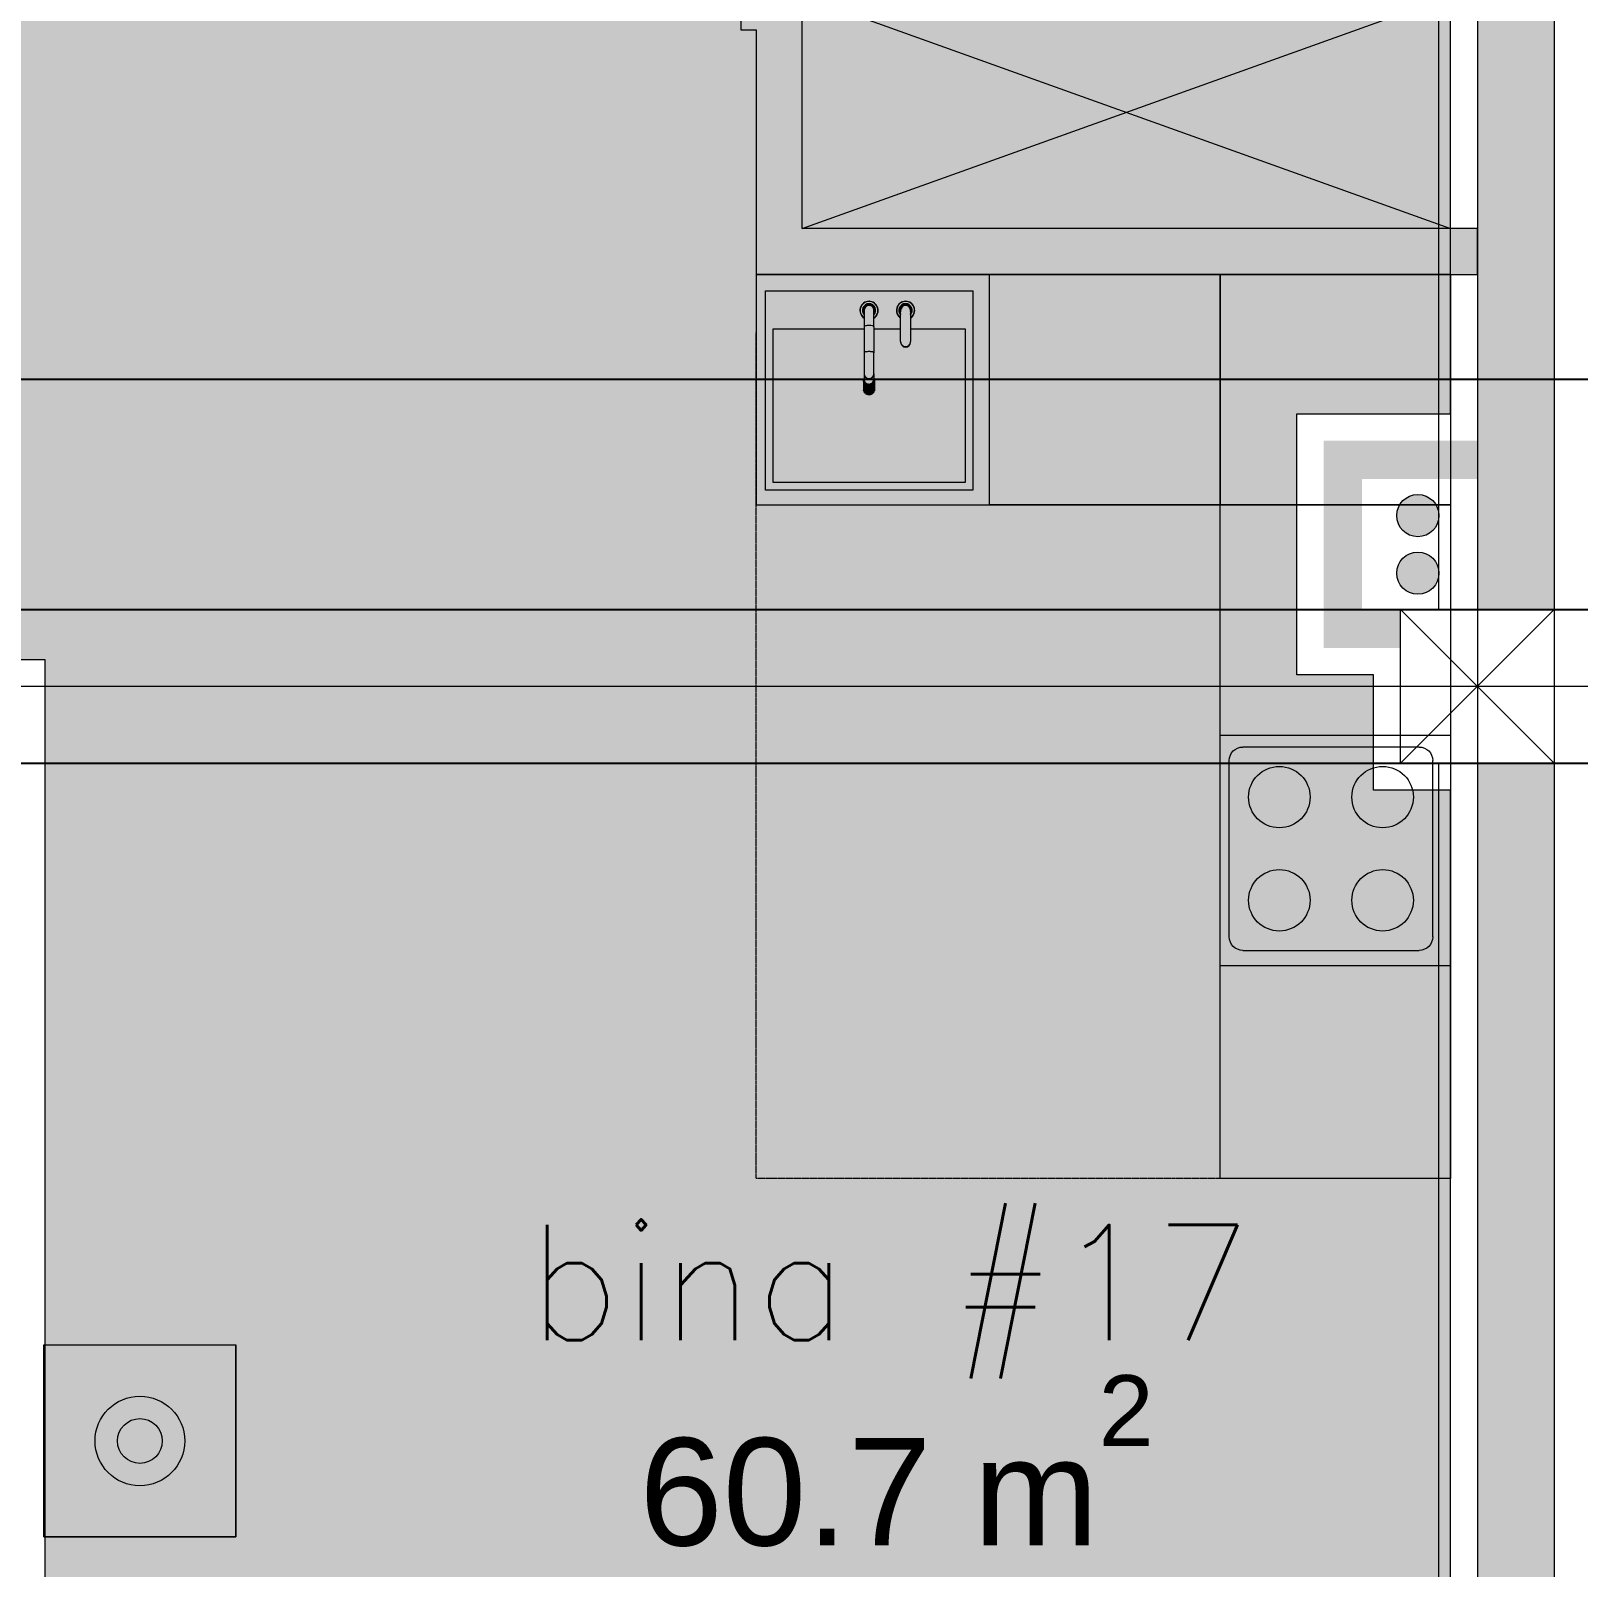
# Model space of a CAD drawing. Header units: millimetres. Extents: x 475616349 to 476941521, y 4620115302 to 4621446928.
# Drawn here: x 476506739 to 476510767, y 4620345799 to 4620349801 of the extents above; entities that cross this region are included whole.
import ezdxf

# ---------------------------------------------------------------- set-up
doc = ezdxf.new("R2010")
doc.units = ezdxf.units.MM
doc.header["$MEASUREMENT"] = 0
doc.linetypes.add('ACAD_ISO02W100', pattern=[7.5, 6, -1.5])
doc.linetypes.add('dash fine 0_25', pattern=[0.5952, 0.2976, -0.2976])
for name, color, linetype, lineweight in [('2D Drafting - General_Pen_No__1_Pen_No__7', 7, 'Continuous', 0), ('2D Drafting - General_Pen_No__250_Pen_No__7_Pen_No__250', 7, 'Continuous', 0), ('2D Drafting - General_Pen_No__250_Pen_No__7_Pen_No__7', 7, 'Continuous', 0), ('Annotation - Text_Pen_No__7_Pen_No__142', 142, 'Continuous', 0), ('G-Anno-Nplt_Pen_No__142', 142, 'Continuous', 0), ('G-Anno-Nplt_Pen_No__151', 151, 'Continuous', 0), ('G-Anno-Nplt_Pen_No__4', 7, 'Continuous', 0), ('New_--------AVEJI_MODZRAVI_Pen_No__7', 7, 'Continuous', 0), ('New_--------AVEJI_UDZRAVI_Pen_No__7', 7, 'Continuous', 0), ('New_0_Pen_No__7', 7, 'Continuous', 0), ('shaxtebi da milebi_Pen_No__1_Pen_No__1_Pen_No__1', 1, 'Continuous', 0), ('zoma_Pen_No__142', 142, 'Continuous', 0), ('zoma_Pen_No__5_Pen_No__5', 5, 'Continuous', 0)]:
    doc.layers.add(name, color=color, linetype=linetype, lineweight=lineweight)
doc.layers.add('New_--aveji_Pen_No__251', color=7, linetype='Continuous', lineweight=0, true_color=0x656565)
doc.layers.add('shaxtebi da milebi_Pen_No__5_Pen_No__5_Pen_No__252', color=7, linetype='Continuous', lineweight=0, true_color=0x666666)
doc.layers.add('zoma', color=7, linetype='Continuous')
doc.styles.add('GENERATED_STYLE_1', font='arial.ttf')
doc.styles.add('GENERATED_STYLE_2', font='arial.ttf')
doc.dimstyles.new('GENERATED_STYLE__1', dxfattribs={"dimtxt": 200, "dimasz": 64.421331, "dimexe": 0.18, "dimexo": 3, "dimgap": 0.09, "dimtad": 1, "dimtih": 1, "dimtoh": 1, "dimlfac": 0.001, "dimzin": 0, "dimdsep": 46, "dimtxsty": 'GENERATED_STYLE_2', "dimblk": 'ARROWHEAD_2', "dimblk1": 'ARROWHEAD_2', "dimblk2": 'ARROWHEAD_2', "dimcen": 0.09, "dimclrd": 142, "dimclre": 142, "dimclrt": 142, "dimadec": 0, "dimazin": 0, "dimtfac": 1, "dimtdec": 4, "dimtmove": 0, "dimatfit": 3, "dimfxl": 1, "dimtolj": 1, "dimtzin": 0, "dimarcsym": 0})
doc.dimstyles.new('GENERATED_STYLE__9', dxfattribs={"dimtxt": 100, "dimasz": 68.640772, "dimexe": 0.18, "dimexo": 900, "dimgap": 0.09, "dimtad": 1, "dimlfac": 0.001, "dimzin": 0, "dimdsep": 46, "dimtxsty": 'GENERATED_STYLE_2', "dimblk": 'ARROWHEAD_2', "dimblk1": 'ARROWHEAD_2', "dimblk2": 'ARROWHEAD_2', "dimcen": 0.09, "dimclrd": 7, "dimclre": 7, "dimclrt": 7, "dimadec": 0, "dimazin": 0, "dimtfac": 1, "dimtdec": 4, "dimtmove": 0, "dimatfit": 3, "dimfxl": 1, "dimtolj": 1, "dimtzin": 0, "dimarcsym": 0})

# ---------------------------------------------------------------- blocks, each defined once
blk = doc.blocks.new('*D1234', base_point=(476577134.1, 4620325125.7))
at = {"layer": 'zoma_Pen_No__142', "color": 142, "linetype": 'Continuous', "lineweight": 0, "transparency": 16777216}
for p, q in [((476504907.1, 4620381235), (476504907.1, 4620381362.1)), ((476511407.1, 4620381235), (476511407.1, 4620381362.1)), ((476504931.6, 4620381340.9), (476504882.7, 4620381256.2)), ((476511431.6, 4620381340.9), (476511382.7, 4620381256.2)), ((476504907.1, 4620381298.6), (476511407.1, 4620381298.6))]:
    blk.add_line(p, q, dxfattribs=at)
at = {"layer": 'zoma_Pen_No__142', "color": 142, "lineweight": 0, "transparency": 16777216, "char_height": 200, "attachment_point": 7, "style": 'GENERATED_STYLE_2'}
for s, insert in [('\\A1;{\\pql;\\fArial CYR|b0|i0|c204|p34;6.50}', (476507891.1, 4620381338.6)), ('\\A1;{\\pql;\\fArial CYR|b0|i0|c204|p34;0.40}', (476510850.5, 4620381338.6))]:
    blk.add_mtext(s, dxfattribs=dict(at, insert=insert))
blk = doc.blocks.new('ARROWHEAD_2')
at = {"color": 0, "linetype": 'Continuous', "lineweight": 0}
for p, q in [((-0.378, -0.655), (0.378, 0.655)), ((0, 0), (-1, 0))]:
    blk.add_line(p, q, dxfattribs=at)
blk = doc.blocks.new('*D3923')
at = {"layer": 'Defpoints', "color": 0, "linetype": 'Continuous', "transparency": 16777216}
for p in [(476467805.1, 4620355693.7), (476533682.1, 4620355693.7), (476467805.1, 4620340493.7)]:
    blk.add_point(p, dxfattribs=at)
at = {"layer": 'zoma', "color": 7, "linetype": 'Continuous', "lineweight": -2, "transparency": 16777216}
for p, q in [((476468705.1, 4620355693.7), (476533682.3, 4620355693.7)), ((476533682.1, 4620355625.1), (476533682.1, 4620348251.7)), ((476533682.1, 4620340562.4), (476533682.1, 4620347923.8)), ((476468705.1, 4620340493.7), (476533682.3, 4620340493.7))]:
    blk.add_line(p, q, dxfattribs=at)
at = {"layer": 'zoma', "color": 7, "linetype": 'Continuous', "lineweight": -2, "transparency": 16777216, "xscale": 68.64077230571034, "yscale": 68.64077230571034, "zscale": 68.64077230571034}
for p, rotation in [((476533682.1, 4620355693.7), 90), ((476533682.1, 4620340493.7), 270)]:
    blk.add_blockref('ARROWHEAD_2', p, dxfattribs=dict(at, rotation=rotation))
at = {"layer": 'zoma', "color": 7, "linetype": 'Continuous', "lineweight": 0, "transparency": 16777216, "insert": (476533682.1, 4620348087.8), "char_height": 100, "attachment_point": 5, "rotation": 90, "style": 'GENERATED_STYLE_2'}
blk.add_mtext('\\A1;15.20', dxfattribs=at)
blk = doc.blocks.new('*D3927')
at = {"layer": 'Defpoints', "color": 0, "linetype": 'Continuous', "transparency": 16777216}
for p in [(476467805.1, 4620347893.7), (476532893, 4620347893.7), (476467805.1, 4620345293.7)]:
    blk.add_point(p, dxfattribs=at)
at = {"layer": 'zoma', "color": 7, "linetype": 'Continuous', "lineweight": -2, "transparency": 16777216}
for p, q in [((476468705.1, 4620347893.7), (476532893.2, 4620347893.7)), ((476532893, 4620347825.1), (476532893, 4620346718.1)), ((476532893, 4620345362.4), (476532893, 4620346456.8)), ((476468705.1, 4620345293.7), (476532893.2, 4620345293.7))]:
    blk.add_line(p, q, dxfattribs=at)
at = {"layer": 'zoma', "color": 7, "linetype": 'Continuous', "lineweight": -2, "transparency": 16777216, "xscale": 68.64077230571034, "yscale": 68.64077230571034, "zscale": 68.64077230571034}
for p, rotation in [((476532893, 4620347893.7), 90), ((476532893, 4620345293.7), 270)]:
    blk.add_blockref('ARROWHEAD_2', p, dxfattribs=dict(at, rotation=rotation))
at = {"layer": 'zoma', "color": 7, "linetype": 'Continuous', "lineweight": 0, "transparency": 16777216, "insert": (476532893, 4620346587.4), "char_height": 100, "attachment_point": 5, "rotation": 90, "style": 'GENERATED_STYLE_2'}
blk.add_mtext('\\A1;2.60', dxfattribs=at)
blk = doc.blocks.new('*D3928')
at = {"layer": 'Defpoints', "color": 0, "linetype": 'Continuous', "transparency": 16777216}
for p in [(476467805.1, 4620348293.7), (476533022.8, 4620348293.7), (476467805.1, 4620347893.7)]:
    blk.add_point(p, dxfattribs=at)
at = {"layer": 'zoma', "color": 7, "linetype": 'Continuous', "lineweight": -2, "transparency": 16777216}
for p, q in [((476468705.1, 4620348293.7), (476533022.9, 4620348293.7)), ((476533022.8, 4620348225.1), (476533022.8, 4620347962.4)), ((476468705.1, 4620347893.7), (476533022.9, 4620347893.7)), ((476533022.8, 4620347893.7), (476533022.8, 4620347596.9))]:
    blk.add_line(p, q, dxfattribs=at)
at = {"layer": 'zoma', "color": 7, "linetype": 'Continuous', "lineweight": -2, "transparency": 16777216, "xscale": 68.64077230571034, "yscale": 68.64077230571034, "zscale": 68.64077230571034}
for p, rotation in [((476533022.8, 4620348293.7), 90), ((476533022.8, 4620347893.7), 270)]:
    blk.add_blockref('ARROWHEAD_2', p, dxfattribs=dict(at, rotation=rotation))
at = {"layer": 'zoma', "color": 7, "linetype": 'Continuous', "lineweight": 0, "transparency": 16777216, "insert": (476532893, 4620347596.9), "char_height": 100, "attachment_point": 5, "rotation": 90, "style": 'GENERATED_STYLE_2'}
blk.add_mtext('\\A1;0.40', dxfattribs=at)
blk = doc.blocks.new('*D3929')
at = {"layer": 'Defpoints', "color": 0, "linetype": 'Continuous', "transparency": 16777216}
for p in [(476467805.3, 4620348893.7), (476532893, 4620348893.7), (476467805.1, 4620348293.7)]:
    blk.add_point(p, dxfattribs=at)
at = {"layer": 'zoma', "color": 7, "linetype": 'Continuous', "lineweight": -2, "transparency": 16777216}
for p, q in [((476468705.3, 4620348893.7), (476532893.2, 4620348893.7)), ((476532893, 4620348825.1), (476532893, 4620348717.2)), ((476532893, 4620348362.4), (476532893, 4620348457.6)), ((476468705.1, 4620348293.7), (476532893.2, 4620348293.7))]:
    blk.add_line(p, q, dxfattribs=at)
at = {"layer": 'zoma', "color": 7, "linetype": 'Continuous', "lineweight": -2, "transparency": 16777216, "xscale": 68.64077230571034, "yscale": 68.64077230571034, "zscale": 68.64077230571034}
for p, rotation in [((476532893, 4620348893.7), 90), ((476532893, 4620348293.7), 270)]:
    blk.add_blockref('ARROWHEAD_2', p, dxfattribs=dict(at, rotation=rotation))
at = {"layer": 'zoma', "color": 7, "linetype": 'Continuous', "lineweight": 0, "transparency": 16777216, "insert": (476532893, 4620348587.4), "char_height": 100, "attachment_point": 5, "rotation": 90, "style": 'GENERATED_STYLE_2'}
blk.add_mtext('\\A1;0.60', dxfattribs=at)
blk = doc.blocks.new('*D3930')
at = {"layer": 'Defpoints', "color": 0, "linetype": 'Continuous', "transparency": 16777216}
for p in [(476467805.1, 4620350493.7), (476532893, 4620350493.7), (476467805.3, 4620348893.7)]:
    blk.add_point(p, dxfattribs=at)
at = {"layer": 'zoma', "color": 7, "linetype": 'Continuous', "lineweight": -2, "transparency": 16777216}
for p, q in [((476468705.1, 4620350493.7), (476532893.2, 4620350493.7)), ((476532893, 4620350425.1), (476532893, 4620349812.5)), ((476532893, 4620348962.4), (476532893, 4620349562.3)), ((476468705.3, 4620348893.7), (476532893.2, 4620348893.7))]:
    blk.add_line(p, q, dxfattribs=at)
at = {"layer": 'zoma', "color": 7, "linetype": 'Continuous', "lineweight": -2, "transparency": 16777216, "xscale": 68.64077230571034, "yscale": 68.64077230571034, "zscale": 68.64077230571034}
for p, rotation in [((476532893, 4620350493.7), 90), ((476532893, 4620348893.7), 270)]:
    blk.add_blockref('ARROWHEAD_2', p, dxfattribs=dict(at, rotation=rotation))
at = {"layer": 'zoma', "color": 7, "linetype": 'Continuous', "lineweight": 0, "transparency": 16777216, "insert": (476532893, 4620349687.4), "char_height": 100, "attachment_point": 5, "rotation": 90, "style": 'GENERATED_STYLE_2'}
blk.add_mtext('\\A1;1.60', dxfattribs=at)

msp = doc.modelspace()

# ---------------------------------------------------------------- hatches: boundary and pattern name
at = {"layer": '2D Drafting - General_Pen_No__250_Pen_No__7_Pen_No__7', "linetype": 'Continuous', "lineweight": 0}
for points in [[(476510505.084, 4620355293.269), (476510505.084, 4620348293.269), (476510705.084, 4620348293.269), (476510705.084, 4620355293.269)], [(476508587.461, 4620349923.24), (476508587.461, 4620349803.24), (476508626.975, 4620349803.24), (476508626.975, 4620349165.883), (476508746.975, 4620349165.883), (476510505.084, 4620349165.883), (476510505.084, 4620349285.883), (476508746.975, 4620349285.883), (476508746.975, 4620350654.44), (476508626.975, 4620350654.44), (476508626.975, 4620349923.24)], [(476510505.077, 4620348633.269), (476510205.084, 4620348633.269), (476510205.084, 4620348293.269), (476510305.084, 4620348293.269), (476510305.084, 4620348193.269), (476510205.084, 4620348193.269), (476510105.084, 4620348193.269), (476510105.084, 4620348733.457), (476510505.077, 4620348733.457)], [(476510505.084, 4620347893.269), (476510505.084, 4620340893.269), (476510705.084, 4620340893.269), (476510705.084, 4620347893.269)]]:
    msp.add_hatch(color=7, dxfattribs=at).paths.add_polyline_path(points)
at = {"layer": 'G-Anno-Nplt_Pen_No__151', "linetype": 'Continuous', "lineweight": 0, "true_color": 0x1f2f3f}
msp.add_hatch(color=169, dxfattribs=at).paths.add_polyline_path([(476504205.077, 4620350363.602), (476504605.044, 4620350363.602), (476504605.044, 4620349753.226), (476504275.077, 4620349753.226), (476504275.077, 4620348363.269), (476504275.077, 4620348163.269), (476506775.502, 4620348163.269), (476506775.502, 4620342763.269), (476510435.077, 4620342763.269), (476510435.077, 4620347823.269), (476510235.084, 4620347823.269), (476510235.084, 4620348123.269), (476510035.084, 4620348123.269), (476510035.084, 4620348803.457), (476510435.077, 4620348803.457), (476510435.077, 4620354323.269), (476507334.895, 4620354323.269), (476507334.895, 4620355423.269), (476504275.076, 4620355423.269), (476504275.077, 4620355223.269), (476504275.077, 4620351960.906), (476504205.077, 4620351960.906)])
at = {"layer": 'shaxtebi da milebi_Pen_No__1_Pen_No__1_Pen_No__1', "linetype": 'Continuous', "lineweight": 0}
msp.add_hatch(color=1, dxfattribs=at).paths.add_polyline_path([(476510350.084, 4620348443.269, 1), (476510350.084, 4620348333.269, 1)])
at = {"layer": 'shaxtebi da milebi_Pen_No__5_Pen_No__5_Pen_No__252', "linetype": 'Continuous', "lineweight": 0, "true_color": 0x666666}
h = msp.add_hatch(color=251, dxfattribs=at)
edge = h.paths.add_edge_path()
edge.add_arc((476510350.084, 4620348538.269), 55, -90, 90, ccw=False)
edge.add_arc((476510350.084, 4620348538.269), 55, 90, 270, ccw=False)

# ---------------------------------------------------------------- linework, layer by layer
at = {"layer": '2D Drafting - General_Pen_No__1_Pen_No__7', "color": 7, "linetype": 'Continuous', "lineweight": 0}
for p, q in [((476510705.084, 4620347893.269), (476510305.084, 4620348293.269)), ((476510305.084, 4620347893.269), (476510705.084, 4620348293.269))]:
    msp.add_line(p, q, dxfattribs=at)
at = {"layer": '2D Drafting - General_Pen_No__1_Pen_No__7', "color": 7, "linetype": 'Continuous', "lineweight": 0, "flags": 128}
for points in [[(476510405.084, 4620348293.269), (476510405.084, 4620355293.269), (476510705.084, 4620355293.269), (476510705.084, 4620348293.269)], [(476510705.084, 4620347893.269), (476510305.084, 4620347893.269), (476510305.084, 4620348293.269), (476510705.084, 4620348293.269)], [(476510405.084, 4620340893.269), (476510405.084, 4620347893.269), (476510705.084, 4620347893.269), (476510705.084, 4620340893.269)]]:
    msp.add_lwpolyline(points, close=True, dxfattribs=at)
at = {"layer": '2D Drafting - General_Pen_No__250_Pen_No__7_Pen_No__250', "color": 7, "linetype": 'Continuous', "lineweight": 0, "flags": 128}
msp.add_lwpolyline([(476508587.461, 4620349923.24), (476508587.461, 4620349803.24), (476508626.975, 4620349803.24), (476508626.975, 4620349165.883), (476508746.975, 4620349165.883), (476510505.084, 4620349165.883), (476510505.084, 4620349285.883), (476508746.975, 4620349285.883), (476508746.975, 4620350654.44), (476508626.975, 4620350654.44), (476508626.975, 4620349923.24)], close=True, dxfattribs=at)
at = {"layer": 'G-Anno-Nplt_Pen_No__4', "color": 7, "linetype": 'Continuous', "lineweight": 0, "flags": 128}
msp.add_lwpolyline([(476504205.077, 4620350363.602), (476504605.044, 4620350363.602), (476504605.044, 4620349753.226), (476504275.077, 4620349753.226), (476504275.077, 4620348363.269), (476504275.077, 4620348163.269), (476506775.502, 4620348163.269), (476506775.502, 4620342763.269), (476510435.077, 4620342763.269), (476510435.077, 4620347823.269), (476510235.084, 4620347823.269), (476510235.084, 4620348123.269), (476510035.084, 4620348123.269), (476510035.084, 4620348803.457), (476510435.077, 4620348803.457), (476510435.077, 4620354323.269), (476507334.895, 4620354323.269), (476507334.895, 4620355423.269), (476504275.076, 4620355423.269), (476504275.077, 4620355223.269), (476504275.077, 4620351960.906), (476504205.077, 4620351960.906)], close=True, dxfattribs=at)
at = {"layer": 'New_--------AVEJI_MODZRAVI_Pen_No__7', "color": 7, "linetype": 'dash fine 0_25', "lineweight": 0}
msp.add_lwpolyline([(476509835.077, 4620346811.623), (476508627.033, 4620346811.623), (476508627.033, 4620349016.182)], dxfattribs=at)
at = {"layer": 'New_--------AVEJI_UDZRAVI_Pen_No__7', "color": 7, "linetype": 'Continuous', "lineweight": 0}
for p, q in [((476509835.077, 4620348565.884), (476509835.077, 4620348706.162)), ((476510353.612, 4620347935.378), (476509894.344, 4620347935.378)), ((476509859.169, 4620347440.901), (476509859.17, 4620347900.169)), ((476510388.786, 4620347440.901), (476510388.786, 4620347900.169)), ((476509894.344, 4620347405.727), (476510353.611, 4620347405.726))]:
    msp.add_line(p, q, dxfattribs=at)
msp.add_lwpolyline([(476510435.077, 4620349165.883), (476508627.033, 4620349165.883), (476508627.033, 4620348565.883), (476509835.077, 4620348565.883)], dxfattribs=at)
for points in [[(476509235.077, 4620348565.883), (476509235.077, 4620349165.882), (476509835.077, 4620349165.882), (476509835.077, 4620348565.883)], [(476509835.077, 4620348565.885), (476509835.077, 4620349165.883), (476510435.077, 4620349165.883), (476510435.077, 4620348565.885)], [(476509835.077, 4620348565.885), (476510435.077, 4620348565.885), (476510435.077, 4620346811.623), (476509835.077, 4620346811.623)], [(476510435.077, 4620347365.885), (476509835.077, 4620347365.885), (476509835.077, 4620347965.885), (476510435.077, 4620347965.885)]]:
    msp.add_lwpolyline(points, close=True, dxfattribs=at)
for centre in [(476509989.518, 4620347804.995), (476510258.438, 4620347804.995), (476509989.518, 4620347536.11), (476510258.438, 4620347536.109)]:
    msp.add_circle(centre, 80, dxfattribs=at)
for points in [[(476509859.17, 4620347900.169), (476509859.17, 4620347919.599), (476509874.914, 4620347935.378), (476509894.344, 4620347935.378)], [(476510353.612, 4620347935.378), (476510373.042, 4620347935.378), (476510388.786, 4620347919.599), (476510388.786, 4620347900.203)], [(476509894.344, 4620347405.727), (476509874.913, 4620347405.727), (476509859.169, 4620347421.471), (476509859.169, 4620347440.901)], [(476510388.786, 4620347440.901), (476510388.786, 4620347421.47), (476510373.042, 4620347405.726), (476510353.612, 4620347405.726)]]:
    msp.add_open_spline(points, degree=3, dxfattribs=at)
at = {"layer": 'New_--aveji_Pen_No__251', "color": 251, "linetype": 'Continuous', "lineweight": 0, "true_color": 0x656565}
for p, q in [((476508908.387, 4620349072.751), (476508908.387, 4620349030.28)), ((476508934.146, 4620349030.28), (476508934.146, 4620349072.751)), ((476509003.458, 4620348991.285), (476509003.458, 4620349072.751)), ((476509029.217, 4620349072.751), (476509029.217, 4620348991.285)), ((476508908.387, 4620349030.28), (476508908.387, 4620348962.239)), ((476508934.146, 4620349030.28), (476508934.146, 4620348962.239)), ((476508934.146, 4620349024.315), (476509003.458, 4620349024.315)), ((476509003.458, 4620348991.285), (476509003.458, 4620348989.862)), ((476509029.217, 4620348989.862), (476509029.217, 4620348991.285)), ((476508908.387, 4620348962.239), (476508908.387, 4620348907.118)), ((476508934.146, 4620348907.118), (476508934.146, 4620348962.239)), ((476508907.062, 4620348887.855), (476508907.062, 4620348891.682)), ((476508907.066, 4620348887.863), (476508907.066, 4620348891.684)), ((476508908.387, 4620348907.118), (476508908.387, 4620348892.398)), ((476508934.146, 4620348907.118), (476508934.146, 4620348892.398)), ((476508935.472, 4620348891.679), (476508935.472, 4620348867.715)), ((476508907.061, 4620348887.854), (476508907.061, 4620348863.891)), ((476508907.32, 4620348862.736), (476508907.32, 4620348886.699)), ((476508907.323, 4620348862.734), (476508907.323, 4620348886.702)), ((476508908.965, 4620348883.162), (476508908.965, 4620348859.199)), ((476508909.7, 4620348858.219), (476508909.7, 4620348882.183)), ((476508909.703, 4620348858.219), (476508909.703, 4620348882.187)), ((476508912.274, 4620348857.003), (476508912.274, 4620348882.654)), ((476508912.741, 4620348879.476), (476508912.741, 4620348855.513)), ((476508913.842, 4620348854.858), (476508913.842, 4620348878.821)), ((476508913.844, 4620348854.859), (476508913.844, 4620348878.827)), ((476508916.4, 4620348854.55), (476508916.4, 4620348880.201)), ((476508917.816, 4620348877.356), (476508917.816, 4620348853.393)), ((476508919.114, 4620348853.163), (476508919.114, 4620348877.126)), ((476508921.266, 4620348853.688), (476508921.266, 4620348879.34)), ((476508923.415, 4620348877.126), (476508923.415, 4620348853.162)), ((476508924.714, 4620348853.392), (476508924.714, 4620348877.355)), ((476508926.133, 4620348854.55), (476508926.133, 4620348880.201)), ((476508928.688, 4620348878.819), (476508928.688, 4620348854.856)), ((476508929.789, 4620348855.511), (476508929.789, 4620348879.474)), ((476508930.259, 4620348857.003), (476508930.259, 4620348882.654)), ((476508932.83, 4620348882.18), (476508932.83, 4620348858.217)), ((476508933.566, 4620348859.197), (476508933.566, 4620348883.16)), ((476508935.213, 4620348886.695), (476508935.213, 4620348862.732)), ((476508935.471, 4620348863.888), (476508935.471, 4620348887.851))]:
    msp.add_line(p, q, dxfattribs=at)
msp.add_lwpolyline([(476509191.343, 4620349124.051), (476509191.343, 4620348604.051), (476508651.228, 4620348604.051), (476508651.228, 4620349124.051)], close=True, dxfattribs=at)
msp.add_lwpolyline([(476509029.217, 4620349024.315), (476509171.343, 4620349024.315), (476509171.343, 4620348624.051), (476508671.228, 4620348624.051), (476508671.228, 4620349024.315), (476508908.387, 4620349024.315)], dxfattribs=at)
at = {"layer": 'New_--aveji_Pen_No__251', "color": 251, "linetype": 'ACAD_ISO02W100', "lineweight": 0, "true_color": 0x656565}
for points in [[(476509835.077, 4620348565.885), (476510435.077, 4620348565.885)], [(476509835.077, 4620347965.885), (476510435.077, 4620347965.885)]]:
    msp.add_lwpolyline(points, dxfattribs=at)
at = {"layer": 'New_--aveji_Pen_No__251', "color": 251, "linetype": 'Continuous', "lineweight": 0, "true_color": 0x656565}
for centre, radius, start, end in [((476508921.266, 4620349072.751), 23.813, 90.00002, 237.258154), ((476508921.266, 4620349072.751), 23.805, 90.00002, 237.244924), ((476508921.266, 4620349072.751), 23.778, 90.00002, 237.203311), ((476508921.266, 4620349072.751), 23.724, 90.00002, 237.11968), ((476508921.266, 4620349072.751), 23.635, 90.00002, 236.979932), ((476508921.266, 4620349072.751), 23.146, 90.00002, 236.188845), ((476508921.266, 4620349072.751), 17.327, 90.00002, 221.983137), ((476508921.266, 4620349072.751), 23.813, 302.741866, 90.00002), ((476508921.266, 4620349072.751), 23.805, 302.755096, 90.00002), ((476508921.266, 4620349072.751), 23.778, 302.796759, 90.00002), ((476508921.266, 4620349072.751), 23.724, 302.88039, 90.00002), ((476508921.266, 4620349072.751), 23.635, 303.020138, 90.00002), ((476508921.266, 4620349072.751), 23.146, 303.811225, 90.00002), ((476508921.266, 4620349072.751), 17.327, 318.016931, 90.00002), ((476509016.337, 4620349072.751), 23.813, 90.00002, 237.258154), ((476509016.337, 4620349072.751), 23.805, 90.00002, 237.244924), ((476509016.337, 4620349072.751), 23.778, 90.00002, 237.203311), ((476509016.337, 4620349072.751), 23.724, 90.00002, 237.11968), ((476509016.337, 4620349072.751), 23.635, 90.00002, 236.979932), ((476509016.337, 4620349072.751), 23.146, 90.00002, 236.188845), ((476509016.337, 4620349072.751), 17.327, 90.00002, 221.983137), ((476509016.337, 4620349072.751), 23.813, 302.741866, 90.00002), ((476509016.337, 4620349072.751), 23.805, 302.755096, 90.00002), ((476509016.337, 4620349072.751), 23.778, 302.796759, 90.00002), ((476509016.337, 4620349072.751), 23.724, 302.88039, 90.00002), ((476509016.337, 4620349072.751), 23.635, 303.020138, 90.00002), ((476509016.337, 4620349072.751), 23.146, 303.811225, 90.00002), ((476509016.337, 4620349072.751), 17.327, 318.016931, 90.00002), ((476508921.266, 4620349072.751), 16.761, 90.00002, 219.788933), ((476508921.266, 4620349072.751), 16.55, 90.00002, 218.902875), ((476508921.266, 4620349072.751), 16.328, 90.00002, 217.926411), ((476508921.266, 4620349072.751), 15.483, 90.000017, 213.712309), ((476508921.266, 4620349072.751), 13.402, 90.00002, 196.050897), ((476508921.266, 4620349072.751), 12.88, 90.00002, 180), ((476508921.266, 4620349072.751), 16.761, 320.211074, 90.00002), ((476508921.266, 4620349072.751), 16.55, 321.097191, 90.00002), ((476508921.266, 4620349072.751), 16.328, 322.073595, 90.00002), ((476508921.266, 4620349072.751), 15.483, 326.287753, 90.00002), ((476508921.266, 4620349072.751), 13.402, 343.949103, 90.00002), ((476508921.266, 4620349072.751), 12.88, 0, 90.00002), ((476509016.337, 4620349072.751), 16.761, 90.00002, 219.788933), ((476509016.337, 4620349072.751), 16.55, 90.00002, 218.902875), ((476509016.337, 4620349072.751), 16.328, 90.00002, 217.926411), ((476509016.337, 4620349072.751), 15.483, 90.00002, 213.71225), ((476509016.337, 4620349072.751), 13.402, 90.00002, 196.050897), ((476509016.337, 4620349072.751), 12.88, 0, 180), ((476509016.337, 4620349072.751), 16.761, 320.211074, 90.00002), ((476509016.337, 4620349072.751), 16.55, 321.097191, 90.00002), ((476509016.337, 4620349072.751), 16.328, 322.073595, 90.00002), ((476509016.337, 4620349072.751), 15.483, 326.287753, 90.00002), ((476509016.337, 4620349072.751), 13.402, 343.949103, 90.00002)]:
    msp.add_arc(centre, radius, start, end, dxfattribs=at)
for centre, major_axis, ratio, start_param, end_param in [((476508921.266, 4620349030.28), (12.88, 0), 0.23905575, 1.57079633, 3.14159271), ((476508921.266, 4620349030.28), (12.88, 0), 0.23905575, 0.00000006, 1.57079633), ((476509016.337, 4620348991.285), (12.88, 0), 0.98480799, 3.14159259, 6.28318532), ((476509016.337, 4620348989.862), (-12.88, 0), 0.98480506, 6.28318509, 9.42477774), ((476508921.266, 4620348962.239), (12.88, 0), 0.23905575, 1.57079633, 3.14159271), ((476508921.266, 4620348962.239), (12.88, 0), 0.23905575, 6.28318507, 7.85398163), ((476508921.266, 4620348889.766), (14.367, 0), 0.88988826, 2.8990159, 2.99122137), ((476508921.266, 4620348890.356), (13.515, 0), 0.88988826, 2.83365359, 3.06057562), ((476508921.266, 4620348890.356), (13.515, 0), 0.88988826, 3.22228408, 3.45327474), ((476508921.266, 4620348907.118), (12.88, 0), 0.88988826, 3.14159267, 4.71238898), ((476508921.266, 4620348892.398), (12.88, 0), 0.88988826, 3.14159259, 4.71238898), ((476508921.266, 4620348890.573), (12.82, 0), 0.88988826, 3.15312769, 3.52270557), ((476508921.266, 4620348890.573), (12.82, 0), 0.88988826, 3.09068451, 3.13000646), ((476508921.266, 4620348907.118), (-12.88, 0), 0.88988826, 1.57079633, 3.14159265), ((476508921.266, 4620348892.398), (-12.88, 0), 0.88988826, 1.57079633, 3.14159265), ((476508921.266, 4620348890.573), (-12.82, 0), 0.88988826, 2.7604287, 3.13000653), ((476508921.266, 4620348890.573), (-12.82, 0), 0.88988826, 3.15312784, 3.19250082), ((476508921.266, 4620348890.356), (-13.515, 0), 0.88988826, 2.82958499, 3.06057563), ((476508921.266, 4620348890.356), (-13.515, 0), 0.88988826, 3.22228408, 3.44953173), ((476508921.266, 4620348889.766), (-14.367, 0), 0.88988826, 3.29171502, 3.38392047), ((476508921.266, 4620348889.766), (14.367, 0), 0.88988826, 3.29171498, 3.38392044), ((476508921.266, 4620348865.803), (14.367, 0), 0.88988826, 3.29171498, 3.38392044), ((476508921.266, 4620348889.766), (-14.367, 0), 0.88988826, 0.54282142, 0.6350269), ((476508921.266, 4620348865.803), (-14.367, 0), 0.88988826, 0.54282141, 0.63502684), ((476508921.266, 4620348890.356), (-13.515, 0), 0.88988826, 0.4733905, 0.70438114), ((476508921.266, 4620348890.573), (-12.82, 0), 0.88988826, 0.40423412, 0.77381198), ((476508921.266, 4620348863.173), (-11.65, 0), 0.88988826, 0.61887298, 0.70821417), ((476508921.266, 4620348890.573), (-12.82, 0), 0.88988826, 0.79693323, 1.16651106), ((476508921.266, 4620348890.356), (-13.515, 0), 0.88988826, 0.86608959, 1.09708024), ((476508921.266, 4620348889.766), (-14.367, 0), 0.88988826, 0.93552055, 1.02772596), ((476508921.266, 4620348865.803), (-14.367, 0), 0.88988826, 0.9355205, 1.02772595), ((476508921.266, 4620348863.173), (-11.65, 0), 0.88988826, 0.9648204, 2.17642924), ((476508921.266, 4620348890.573), (-12.82, 0), 0.88988826, 1.18963234, 1.55921017), ((476508921.266, 4620348890.356), (-13.515, 0), 0.88988826, 1.25878866, 1.48977933), ((476508921.266, 4620348889.766), (-14.367, 0), 0.88988826, 1.3282196, 1.42042505), ((476508921.266, 4620348865.803), (-14.367, 0), 0.88988826, 1.3282196, 1.42042504), ((476508921.266, 4620348890.573), (-12.82, 0), 0.88988826, 1.58233144, 1.95190925), ((476508921.266, 4620348890.356), (-13.515, 0), 0.88988826, 1.65148773, 1.88247841), ((476508921.266, 4620348889.766), (-14.367, 0), 0.88988826, 1.72091868, 1.81312412), ((476508921.266, 4620348865.803), (-14.367, 0), 0.88988826, 1.72091869, 1.81312414), ((476508921.266, 4620348890.573), (-12.82, 0), 0.88988826, 1.97503055, 2.34460838), ((476508921.266, 4620348890.356), (-13.515, 0), 0.88988826, 2.04418681, 2.27517749), ((476508921.266, 4620348889.766), (-14.367, 0), 0.88988826, 2.11361776, 2.2058232), ((476508921.266, 4620348865.803), (-14.367, 0), 0.88988826, 2.11361776, 2.2058232), ((476508921.266, 4620348863.173), (-11.65, 0), 0.88988826, 2.43308372, 2.52259947), ((476508921.266, 4620348890.573), (-12.82, 0), 0.88988826, 2.36772964, 2.73730748), ((476508921.266, 4620348890.356), (-13.515, 0), 0.88988826, 2.4368859, 2.66787657), ((476508921.266, 4620348889.766), (-14.367, 0), 0.88988826, 2.50631687, 2.5985223), ((476508921.266, 4620348865.803), (-14.367, 0), 0.88988826, 2.50631687, 2.5985223), ((476508921.266, 4620348889.766), (-14.367, 0), 0.88988826, 2.89901593, 2.99122134), ((476508921.266, 4620348865.803), (-14.367, 0), 0.88988826, 2.89901593, 2.99122141)]:
    msp.add_ellipse(centre, major_axis=major_axis, ratio=ratio, start_param=start_param, end_param=end_param, dxfattribs=at)
for points in [[(476508907.795, 4620348889.387), (476508907.558, 4620348888.899), (476508907.313, 4620348888.389), (476508907.061, 4620348887.854)], [(476508907.066, 4620348891.684), (476508907.316, 4620348891.57), (476508907.56, 4620348891.452), (476508907.795, 4620348891.33)], [(476508908.387, 4620348894.03), (476508908.042, 4620348893.652), (476508907.687, 4620348893.254), (476508907.32, 4620348892.837)], [(476508907.795, 4620348891.33), (476508908.018, 4620348891.119), (476508908.236, 4620348890.911), (476508908.447, 4620348890.705)], [(476508908.447, 4620348890.442), (476508908.236, 4620348890.103), (476508908.018, 4620348889.751), (476508907.795, 4620348889.387)], [(476508908.447, 4620348890.705), (476508908.477, 4620348890.691), (476508908.506, 4620348890.677), (476508908.535, 4620348890.663)], [(476508908.54, 4620348890.636), (476508908.509, 4620348890.572), (476508908.478, 4620348890.507), (476508908.447, 4620348890.442)], [(476508933.998, 4620348890.663), (476508934.027, 4620348890.677), (476508934.056, 4620348890.691), (476508934.086, 4620348890.705)], [(476508934.086, 4620348890.441), (476508934.055, 4620348890.506), (476508934.024, 4620348890.571), (476508933.993, 4620348890.636)], [(476508934.086, 4620348890.705), (476508934.297, 4620348890.91), (476508934.515, 4620348891.117), (476508934.738, 4620348891.326)], [(476508934.738, 4620348889.383), (476508934.515, 4620348889.748), (476508934.297, 4620348890.101), (476508934.086, 4620348890.441)], [(476508935.21, 4620348892.836), (476508934.845, 4620348893.252), (476508934.49, 4620348893.65), (476508934.146, 4620348894.028)], [(476508934.738, 4620348891.326), (476508934.975, 4620348891.448), (476508935.22, 4620348891.565), (476508935.472, 4620348891.679)], [(476508935.467, 4620348887.854), (476508935.217, 4620348888.387), (476508934.973, 4620348888.897), (476508934.738, 4620348889.383)], [(476508907.323, 4620348886.702), (476508907.694, 4620348886.698), (476508908.053, 4620348886.687), (476508908.402, 4620348886.668)], [(476508908.415, 4620348861.538), (476508908.062, 4620348861.917), (476508907.698, 4620348862.316), (476508907.323, 4620348862.734)], [(476508908.402, 4620348886.668), (476508908.732, 4620348886.556), (476508909.053, 4620348886.443), (476508909.366, 4620348886.33)], [(476508908.965, 4620348861.096), (476508908.784, 4620348861.24), (476508908.601, 4620348861.387), (476508908.415, 4620348861.538)], [(476508909.237, 4620348884.873), (476508909.149, 4620348884.328), (476508909.058, 4620348883.758), (476508908.965, 4620348883.162)], [(476508909.48, 4620348886.086), (476508909.401, 4620348885.696), (476508909.32, 4620348885.291), (476508909.237, 4620348884.873)], [(476508909.366, 4620348886.33), (476508909.417, 4620348886.329), (476508909.467, 4620348886.327), (476508909.518, 4620348886.325)], [(476508909.518, 4620348886.325), (476508909.505, 4620348886.246), (476508909.492, 4620348886.166), (476508909.48, 4620348886.086)], [(476508909.703, 4620348882.187), (476508910.137, 4620348882.326), (476508910.559, 4620348882.453), (476508910.968, 4620348882.568)], [(476508910.983, 4620348857.442), (476508910.569, 4620348857.686), (476508910.143, 4620348857.945), (476508909.703, 4620348858.219)], [(476508910.968, 4620348882.568), (476508911.354, 4620348882.582), (476508911.73, 4620348882.593), (476508912.097, 4620348882.6)], [(476508912.158, 4620348857.027), (476508911.777, 4620348857.158), (476508911.385, 4620348857.297), (476508910.983, 4620348857.442)], [(476508912.097, 4620348882.6), (476508912.156, 4620348882.618), (476508912.215, 4620348882.636), (476508912.274, 4620348882.654)], [(476508912.274, 4620348857.003), (476508912.236, 4620348857.011), (476508912.197, 4620348857.019), (476508912.158, 4620348857.027)], [(476508912.274, 4620348882.654), (476508912.285, 4620348882.574), (476508912.296, 4620348882.494), (476508912.306, 4620348882.414)], [(476508912.295, 4620348856.904), (476508912.288, 4620348856.937), (476508912.281, 4620348856.97), (476508912.274, 4620348857.003)], [(476508912.306, 4620348882.414), (476508912.373, 4620348882.021), (476508912.441, 4620348881.615), (476508912.511, 4620348881.194)], [(476508912.508, 4620348856.084), (476508912.435, 4620348856.362), (476508912.364, 4620348856.635), (476508912.295, 4620348856.904)], [(476508912.511, 4620348881.194), (476508912.585, 4620348880.647), (476508912.662, 4620348880.074), (476508912.741, 4620348879.476)], [(476508912.741, 4620348855.513), (476508912.661, 4620348855.702), (476508912.584, 4620348855.892), (476508912.508, 4620348856.084)], [(476508913.844, 4620348878.827), (476508914.275, 4620348879.118), (476508914.694, 4620348879.394), (476508915.101, 4620348879.654)], [(476508915.116, 4620348854.534), (476508914.705, 4620348854.631), (476508914.281, 4620348854.739), (476508913.844, 4620348854.859)], [(476508915.101, 4620348879.654), (476508915.485, 4620348879.804), (476508915.859, 4620348879.948), (476508916.224, 4620348880.084)], [(476508916.284, 4620348854.533), (476508915.905, 4620348854.529), (476508915.516, 4620348854.53), (476508915.116, 4620348854.534)], [(476508916.224, 4620348880.084), (476508916.283, 4620348880.124), (476508916.341, 4620348880.163), (476508916.4, 4620348880.201)], [(476508916.4, 4620348854.55), (476508916.361, 4620348854.544), (476508916.323, 4620348854.538), (476508916.284, 4620348854.533)], [(476508916.4, 4620348880.201), (476508916.432, 4620348880.129), (476508916.465, 4620348880.057), (476508916.497, 4620348879.984)], [(476508916.464, 4620348854.466), (476508916.443, 4620348854.494), (476508916.421, 4620348854.522), (476508916.4, 4620348854.55)], [(476508917.109, 4620348853.798), (476508916.888, 4620348854.024), (476508916.673, 4620348854.246), (476508916.464, 4620348854.466)], [(476508916.497, 4620348879.984), (476508916.699, 4620348879.638), (476508916.905, 4620348879.28), (476508917.118, 4620348878.91)], [(476508917.816, 4620348853.393), (476508917.573, 4620348853.525), (476508917.337, 4620348853.66), (476508917.109, 4620348853.798)], [(476508917.118, 4620348878.91), (476508917.343, 4620348878.415), (476508917.576, 4620348877.897), (476508917.816, 4620348877.356)], [(476508919.114, 4620348877.132), (476508919.478, 4620348877.564), (476508919.831, 4620348877.977), (476508920.173, 4620348878.369)], [(476508920.185, 4620348853.253), (476508919.839, 4620348853.217), (476508919.482, 4620348853.187), (476508919.114, 4620348853.164)], [(476508920.173, 4620348878.369), (476508920.496, 4620348878.645), (476508920.811, 4620348878.91), (476508921.118, 4620348879.166)], [(476508921.169, 4620348853.633), (476508920.85, 4620348853.507), (476508920.522, 4620348853.38), (476508920.185, 4620348853.253)], [(476508921.118, 4620348879.166), (476508921.168, 4620348879.224), (476508921.217, 4620348879.282), (476508921.266, 4620348879.34)], [(476508921.266, 4620348853.688), (476508921.234, 4620348853.67), (476508921.202, 4620348853.652), (476508921.169, 4620348853.633)], [(476508921.266, 4620348879.34), (476508921.316, 4620348879.282), (476508921.365, 4620348879.224), (476508921.414, 4620348879.166)], [(476508921.363, 4620348853.633), (476508921.331, 4620348853.652), (476508921.299, 4620348853.67), (476508921.266, 4620348853.688)], [(476508922.343, 4620348853.253), (476508922.008, 4620348853.38), (476508921.681, 4620348853.507), (476508921.363, 4620348853.633)], [(476508921.414, 4620348879.166), (476508921.72, 4620348878.91), (476508922.034, 4620348878.644), (476508922.356, 4620348878.368)], [(476508923.415, 4620348853.162), (476508923.047, 4620348853.186), (476508922.689, 4620348853.216), (476508922.343, 4620348853.253)], [(476508922.356, 4620348878.368), (476508922.698, 4620348877.974), (476508923.051, 4620348877.56), (476508923.415, 4620348877.125)], [(476508924.713, 4620348877.361), (476508924.952, 4620348877.9), (476508925.185, 4620348878.416), (476508925.411, 4620348878.909)], [(476508925.42, 4620348853.797), (476508925.192, 4620348853.659), (476508924.956, 4620348853.525), (476508924.714, 4620348853.394)], [(476508925.411, 4620348878.909), (476508925.625, 4620348879.28), (476508925.833, 4620348879.638), (476508926.035, 4620348879.983)], [(476508926.069, 4620348854.466), (476508925.858, 4620348854.246), (476508925.642, 4620348854.023), (476508925.42, 4620348853.797)], [(476508926.035, 4620348879.983), (476508926.068, 4620348880.056), (476508926.1, 4620348880.129), (476508926.133, 4620348880.201)], [(476508926.133, 4620348854.55), (476508926.112, 4620348854.522), (476508926.09, 4620348854.494), (476508926.069, 4620348854.466)], [(476508926.133, 4620348880.201), (476508926.191, 4620348880.162), (476508926.25, 4620348880.124), (476508926.309, 4620348880.084)], [(476508926.248, 4620348854.532), (476508926.21, 4620348854.538), (476508926.171, 4620348854.544), (476508926.133, 4620348854.55)], [(476508927.413, 4620348854.532), (476508927.014, 4620348854.528), (476508926.626, 4620348854.529), (476508926.248, 4620348854.532)], [(476508926.309, 4620348880.084), (476508926.672, 4620348879.947), (476508927.045, 4620348879.803), (476508927.428, 4620348879.652)], [(476508928.688, 4620348854.856), (476508928.25, 4620348854.737), (476508927.825, 4620348854.629), (476508927.413, 4620348854.532)], [(476508927.428, 4620348879.652), (476508927.835, 4620348879.391), (476508928.255, 4620348879.113), (476508928.688, 4620348878.819)], [(476508929.786, 4620348879.479), (476508929.866, 4620348880.075), (476508929.943, 4620348880.646), (476508930.019, 4620348881.192)], [(476508930.021, 4620348856.082), (476508929.946, 4620348855.892), (476508929.869, 4620348855.704), (476508929.789, 4620348855.517)], [(476508930.019, 4620348881.192), (476508930.09, 4620348881.613), (476508930.159, 4620348882.02), (476508930.226, 4620348882.413)], [(476508930.237, 4620348856.904), (476508930.167, 4620348856.634), (476508930.095, 4620348856.36), (476508930.021, 4620348856.082)], [(476508930.226, 4620348882.413), (476508930.237, 4620348882.494), (476508930.248, 4620348882.574), (476508930.259, 4620348882.654)], [(476508930.259, 4620348857.003), (476508930.252, 4620348856.97), (476508930.244, 4620348856.937), (476508930.237, 4620348856.904)], [(476508930.259, 4620348882.654), (476508930.317, 4620348882.636), (476508930.376, 4620348882.618), (476508930.436, 4620348882.6)], [(476508930.375, 4620348857.026), (476508930.336, 4620348857.019), (476508930.297, 4620348857.011), (476508930.259, 4620348857.003)], [(476508931.547, 4620348857.44), (476508931.146, 4620348857.295), (476508930.755, 4620348857.157), (476508930.375, 4620348857.026)], [(476508930.436, 4620348882.6), (476508930.801, 4620348882.592), (476508931.177, 4620348882.58), (476508931.563, 4620348882.565)], [(476508932.83, 4620348858.217), (476508932.39, 4620348857.942), (476508931.962, 4620348857.683), (476508931.547, 4620348857.44)], [(476508931.563, 4620348882.565), (476508931.972, 4620348882.448), (476508932.395, 4620348882.32), (476508932.83, 4620348882.18)], [(476508933.015, 4620348886.325), (476508933.066, 4620348886.327), (476508933.116, 4620348886.328), (476508933.167, 4620348886.329)], [(476508933.053, 4620348886.086), (476508933.04, 4620348886.166), (476508933.028, 4620348886.246), (476508933.015, 4620348886.325)], [(476508933.294, 4620348884.87), (476508933.211, 4620348885.289), (476508933.131, 4620348885.694), (476508933.053, 4620348886.086)], [(476508933.167, 4620348886.329), (476508933.479, 4620348886.441), (476508933.8, 4620348886.553), (476508934.129, 4620348886.664)], [(476508933.563, 4620348883.163), (476508933.47, 4620348883.757), (476508933.381, 4620348884.326), (476508933.294, 4620348884.87)], [(476508934.116, 4620348861.534), (476508933.93, 4620348861.384), (476508933.747, 4620348861.237), (476508933.566, 4620348861.093)], [(476508935.213, 4620348862.732), (476508934.836, 4620348862.313), (476508934.471, 4620348861.913), (476508934.116, 4620348861.534)], [(476508934.129, 4620348886.664), (476508934.479, 4620348886.682), (476508934.84, 4620348886.693), (476508935.213, 4620348886.695)]]:
    msp.add_open_spline(points, degree=3, dxfattribs=at)
at = {"layer": 'New_0_Pen_No__7', "color": 7, "linetype": 'Continuous', "lineweight": 0}
for p, q in [((476507272.785, 4620345877.991), (476507272.785, 4620346377.991)), ((476506772.785, 4620345877.991), (476507272.785, 4620345877.991))]:
    msp.add_line(p, q, dxfattribs=at)
for points in [[(476508746.975, 4620349285.883), (476510435.077, 4620349892.036)], [(476508746.975, 4620349892.036), (476510435.077, 4620349285.883)]]:
    msp.add_lwpolyline(points, dxfattribs=at)
msp.add_lwpolyline([(476507272.785, 4620345877.991), (476506772.785, 4620345877.991), (476506772.785, 4620346377.991), (476507272.785, 4620346377.991)], close=True, dxfattribs=at)
for radius in [116.667, 58.333]:
    msp.add_circle((476507022.785, 4620346127.991), radius, dxfattribs=at)
at = {"layer": 'shaxtebi da milebi_Pen_No__1_Pen_No__1_Pen_No__1', "color": 1, "linetype": 'Continuous', "lineweight": 0, "flags": 128}
msp.add_lwpolyline([(476510350.084, 4620348443.269, -1), (476510350.084, 4620348333.269, -1)], format="xyb", close=True, dxfattribs=at)
at = {"layer": 'shaxtebi da milebi_Pen_No__5_Pen_No__5_Pen_No__252', "color": 251, "linetype": 'Continuous', "lineweight": 0, "true_color": 0x666666, "flags": 128}
msp.add_lwpolyline([(476510350.084, 4620348593.269, -1), (476510350.084, 4620348483.269, -1)], format="xyb", close=True, dxfattribs=at)
at = {"layer": 'zoma_Pen_No__5_Pen_No__5', "color": 5, "linetype": 'Continuous', "lineweight": 0}
for p, q in [((476510505.077, 4620357964.253), (476510505.077, 4620337089.26)), ((476465524.461, 4620348093.75), (476535354.291, 4620348093.75))]:
    msp.add_line(p, q, dxfattribs=at)

# ---------------------------------------------------------------- texts
at = {"layer": 'Annotation - Text_Pen_No__7_Pen_No__142', "color": 142, "linetype": 'Continuous', "lineweight": 0, "insert": (476508975.679, 4620346690.615), "char_height": 300, "attachment_point": 2}
msp.add_mtext('\\A1;{\\pqc;\\Ftxt.shx;bina #\\Ftxt.shx;17}', dxfattribs=at)
at = {"layer": 'G-Anno-Nplt_Pen_No__142', "color": 142, "lineweight": 0, "insert": (476508323.039, 4620345851.728), "char_height": 280, "attachment_point": 7, "style": 'GENERATED_STYLE_1'}
msp.add_mtext('{\\fArial|b0|i0|c0|p34;60.7 m{\\H0.66x;\\S2^  ;}}', dxfattribs=at)

# ---------------------------------------------------------------- dimensions: what is measured, and where the dimension line sits
at = {"layer": 'zoma', "color": 142, "linetype": 'Continuous', "lineweight": 0}
dim = msp.add_linear_dim(base=(476511407.125, 4620381298.553), p1=(476504907.125, 4620348192.361), p2=(476511407.125, 4620348192.361), dimstyle='GENERATED_STYLE__1', dxfattribs=at)
dim.commit()
dim.dimension.update_dxf_attribs({"geometry": '*D1234', "text_midpoint": (476508150.832, 4620381438.553), "dimtype": 160})
for base, p1, p2, picture, middle in [((476533682.101, 4620355693.723), (476467805.077, 4620340493.723), (476467805.077, 4620355693.723), '*D3923', (476533682.101, 4620348087.781)), ((476532892.973, 4620350493.724), (476467805.332, 4620348893.723), (476467805.077, 4620350493.724), '*D3930', (476532892.973, 4620349687.43)), ((476532892.973, 4620348893.723), (476467805.077, 4620348293.723), (476467805.332, 4620348893.723), '*D3929', (476532892.973, 4620348587.43)), ((476533022.769, 4620348293.723), (476467805.077, 4620347893.723), (476467805.077, 4620348293.723), '*D3928', (476532892.973, 4620347596.874)), ((476532892.973, 4620347893.723), (476467805.077, 4620345293.723), (476467805.077, 4620347893.723), '*D3927', (476532892.973, 4620346587.43))]:
    dim = msp.add_linear_dim(base=base, p1=p1, p2=p2, angle=90, dimstyle='GENERATED_STYLE__9', dxfattribs=at)
    dim.commit()
    dim.dimension.update_dxf_attribs({"geometry": picture, "text_midpoint": middle, "dimtype": 160, "text_rotation": 90})

doc.saveas('drawing.dxf')
